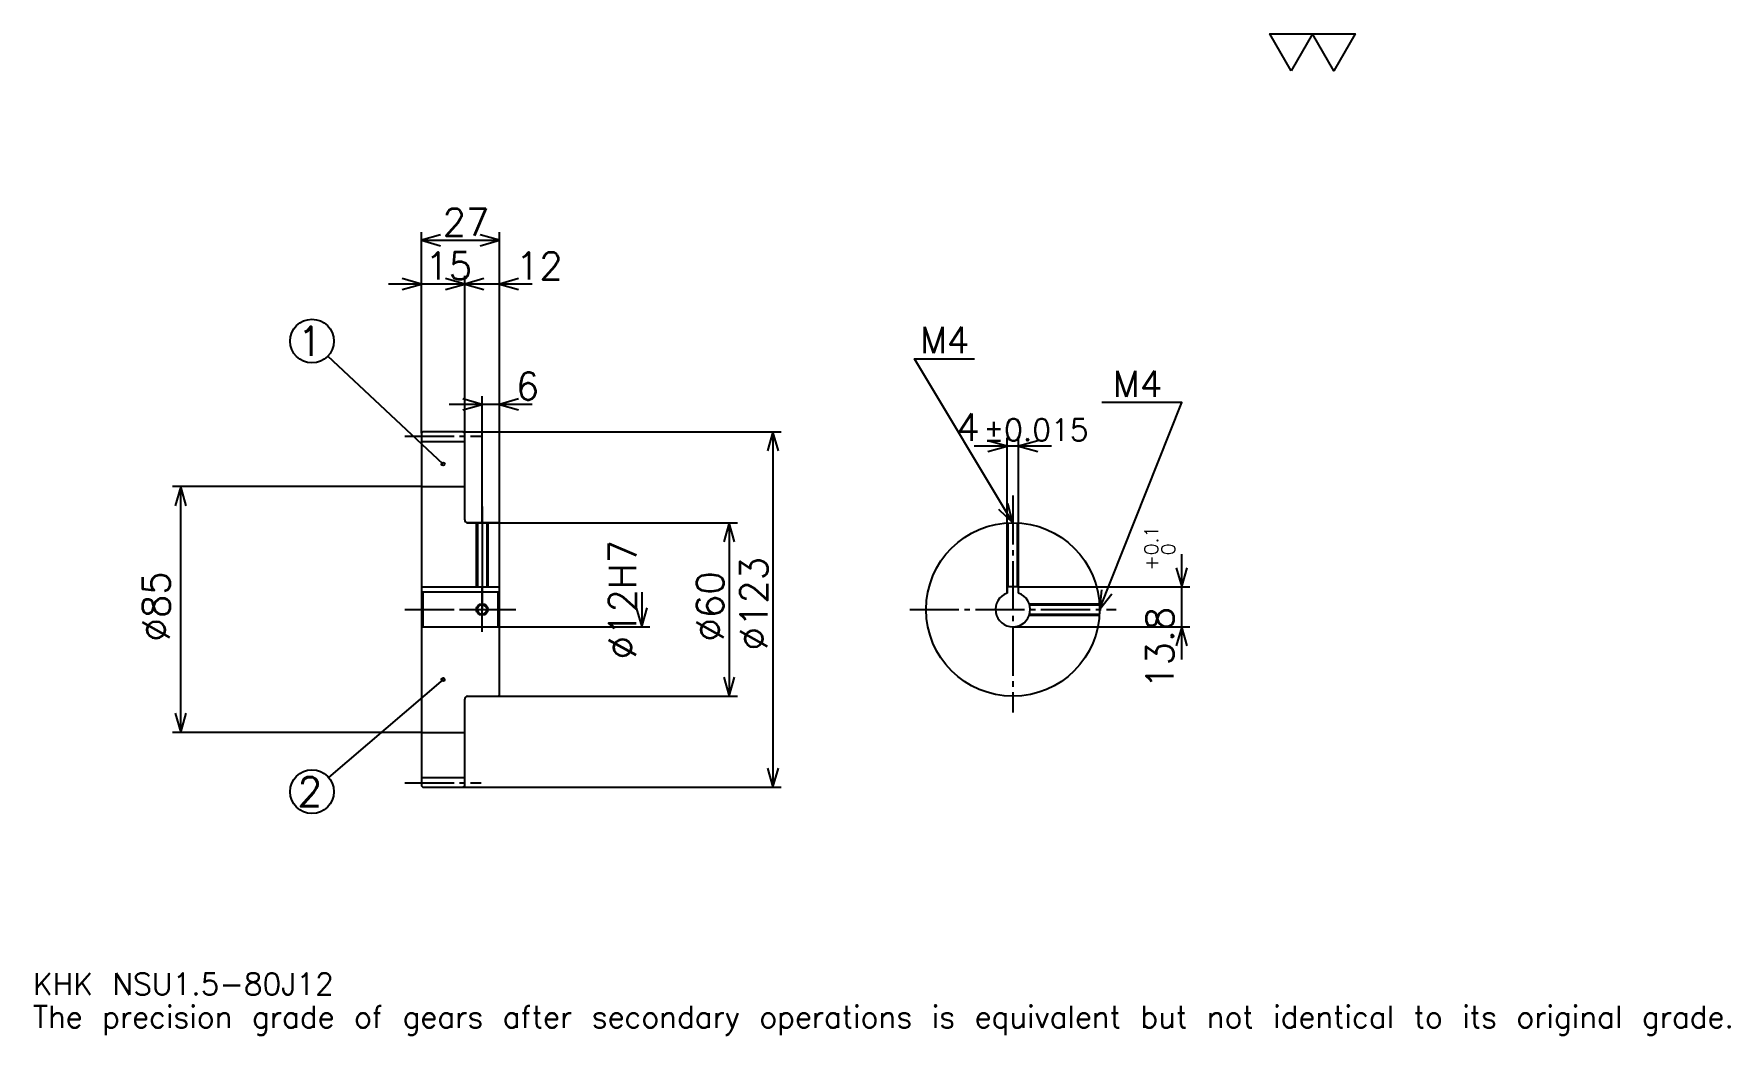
# Model space of a CAD drawing. Extents: x 19 to 606, y 7 to 353.
import ezdxf

# ---------------------------------------------------------------- set-up
doc = ezdxf.new("R2010")
doc.units = 0
doc.linetypes.add('DASHDOT', pattern=[22.695651, 17.021739, -1.891304, 1.891304, -1.891304])
doc.layers.get('0').update_dxf_attribs({"linetype": 'CONTINUOUS'})
doc.layers.add('DASHDOT', color=6, linetype='DASHDOT')
doc.styles.add('KANJI', font='TXT', dxfattribs={"bigfont": 'BIGFONT'})

msp = doc.modelspace()

# ---------------------------------------------------------------- linework, layer by layer
at = {"color": 5}
for p, q in [((153.195663, 215.641312), (153.195663, 284.67392)), ((153.195663, 281.836975), (180.195663, 281.836975)), ((180.195663, 215.641312), (180.195663, 284.67392)), ((179.543488, 266.706543), (141.847839, 266.706543)), ((191.543488, 266.706543), (156.847839, 266.706543)), ((168.195663, 215.641312), (168.195663, 269.543488)), ((160.695663, 204.453812), (120.887444, 241.791916)), ((191.543488, 225.097839), (162.847839, 225.097839)), ((174.195663, 215.641312), (174.195663, 227.934784)), ((153.195663, 215.141312), (153.195663, 215.641312)), ((167.695663, 215.641312), (180.195663, 215.641312)), ((168.195663, 215.141312), (168.195663, 215.641312)), ((174.195663, 184.141312), (174.195663, 215.641312)), ((174.195663, 184.141312), (174.195663, 215.641312)), ((180.195663, 215.641312), (277.597839, 215.641312)), ((180.195663, 183.641312), (180.195663, 215.641312)), ((274.760864, 215.641312), (274.760864, 92.641312)), ((355.717407, 161.941315), (355.717407, 213.456528)), ((359.717407, 161.941315), (359.717407, 213.456528)), ((371.065247, 210.619568), (344.369568, 210.619568)), ((153.195663, 196.641312), (67.141312, 196.641312)), ((69.978271, 111.641312), (69.978271, 196.641312)), ((169.195663, 184.141312), (180.195663, 184.141312)), ((180.195663, 184.141312), (262.467407, 184.141312)), ((259.630432, 184.141312), (259.630432, 124.141312)), ((416.086975, 136.793488), (416.086975, 173.289139)), ((229.369568, 160.141312), (229.369568, 148.141312)), ((359.717407, 161.941315), (418.923889, 161.941315)), ((180.195663, 148.141312), (232.206543, 148.141312)), ((357.717407, 148.141312), (418.923889, 148.141312)), ((160.695663, 129.891312), (121.11821, 96.033127)), ((169.195663, 124.141312), (180.195663, 124.141312)), ((180.195663, 124.141312), (262.467407, 124.141312)), ((153.195663, 111.641312), (67.141312, 111.641312)), ((167.695663, 92.641312), (180.195663, 92.641312)), ((180.195663, 92.641312), (277.597839, 92.641312))]:
    msp.add_line(p, q, dxfattribs=at)
at = {"color": 4}
for p, q in [((153.195663, 212.266312), (168.195663, 212.266312)), ((153.195663, 196.641312), (168.195663, 196.641312)), ((153.195663, 161.941315), (180.195663, 161.941315)), ((153.695663, 160.141312), (153.695663, 148.141312)), ((179.695663, 160.141312), (180.195663, 160.641312)), ((179.695663, 148.141312), (180.195663, 147.641312)), ((153.195663, 111.641312), (168.195663, 111.641312)), ((153.195663, 96.016312), (168.195663, 96.016312))]:
    msp.add_line(p, q, dxfattribs=at)
at = {"color": 7}
msp.add_lwpolyline([(453.913055, 340.434784), (446.536957, 353.220001), (476.041321, 353.220001), (468.665222, 340.434784), (461.289154, 353.220001), (453.913055, 340.434784)], dxfattribs=at)
at = {"color": 5}
for points in [[(159.815231, 283.728271), (153.195663, 281.836975), (159.815231, 279.945679)], [(173.576096, 279.945679), (180.195663, 281.836975), (173.576096, 283.728271)], [(146.576096, 264.815216), (153.195663, 266.706543), (146.576096, 268.597839)], [(161.576096, 264.815216), (168.195663, 266.706543), (161.576096, 268.597839)], [(174.815231, 268.597839), (168.195663, 266.706543), (174.815231, 264.815216)], [(186.815231, 268.597839), (180.195663, 266.706543), (186.815231, 264.815216)], [(357.717407, 184.141312), (323.67392, 240.880432), (344.478271, 240.880432)], [(167.576096, 223.206528), (174.195663, 225.097839), (167.576096, 226.989136)], [(186.815231, 226.989136), (180.195663, 225.097839), (186.815231, 223.206528)], [(387.717407, 154.141312), (416.086975, 225.75), (388.473907, 225.75)], [(276.652191, 209.021744), (274.760864, 215.641312), (272.869568, 209.021744)], [(349.097839, 208.728271), (355.717407, 210.619568), (349.097839, 212.51088)], [(366.336975, 212.51088), (359.717407, 210.619568), (366.336975, 208.728271)], [(71.869576, 190.021744), (69.978271, 196.641312), (68.086967, 190.021744)], [(352.68988, 188.844482), (357.717407, 184.141312), (355.933441, 190.790619)], [(261.521759, 177.521744), (259.630432, 184.141312), (257.739136, 177.521744)], [(414.195679, 168.560883), (416.086975, 161.941315), (417.978271, 168.560883)], [(388.397217, 160.992111), (387.717407, 154.141312), (391.913879, 159.598892)], [(227.478271, 154.76088), (229.369568, 148.141312), (231.26088, 154.76088)], [(417.978271, 141.521744), (416.086975, 148.141312), (414.195679, 141.521744)], [(257.739136, 130.76088), (259.630432, 124.141312), (261.521759, 130.76088)], [(68.086967, 118.26088), (69.978271, 111.641312), (71.869576, 118.26088)], [(272.869568, 99.26088), (274.760864, 92.641312), (276.652191, 99.26088)]]:
    msp.add_lwpolyline(points, dxfattribs=at)
at = {"color": 4}
for points in [[(168.195663, 185.141312), (168.195663, 215.141312), (167.695663, 215.641312), (153.695663, 215.641312), (153.195663, 215.141312), (153.195663, 147.641312)], [(169.195663, 124.141312), (179.695663, 124.141312), (180.195663, 124.641312), (180.195663, 183.641312), (179.695663, 184.141312), (169.195663, 184.141312)], [(172.195663, 184.141312), (172.195663, 161.941315)], [(172.575668, 184.141312), (172.575668, 161.941315)], [(175.815659, 184.141312), (175.815659, 161.941315)], [(176.195663, 184.141312), (176.195663, 161.941315)], [(355.717407, 159.798172), (355.717407, 184.07457)], [(356.097412, 161.941315), (356.097412, 184.097534)], [(359.337402, 161.941315), (359.337402, 184.097534)], [(359.717407, 159.798172), (359.717407, 184.07457)], [(153.195663, 147.641312), (153.695663, 148.141312), (179.695663, 148.141312), (179.695663, 160.141312), (153.695663, 160.141312), (153.195663, 160.641312)], [(359.717407, 159.798172), (359.717407, 161.941315), (355.717407, 161.941315), (355.717407, 159.798172)], [(363.374268, 156.141312), (387.650665, 156.141312)], [(363.494568, 155.761307), (387.673645, 155.761307)], [(363.494568, 152.521317), (387.673645, 152.521317)], [(153.195663, 147.641312), (153.195663, 93.141312), (153.695663, 92.641312), (167.695663, 92.641312), (168.195663, 93.141312), (168.195663, 123.141312)], [(363.374268, 152.141312), (387.650665, 152.141312)]]:
    msp.add_lwpolyline(points, dxfattribs=at)
at = {"color": 5}
for centre, radius in [((115.369576, 246.967407), 7.565217), ((160.695663, 204.453812), 0.567391), ((160.695663, 129.891312), 0.567391), ((115.369576, 91.115219), 7.565217)]:
    msp.add_circle(centre, radius, dxfattribs=at)
at = {"color": 4}
for centre, radius in [((357.717407, 154.141312), 30), ((174.195663, 154.141312), 1.62)]:
    msp.add_circle(centre, radius, dxfattribs=at)
at = {"color": 7}
msp.add_circle((174.195663, 154.141312), 2, dxfattribs=at)
at = {"color": 4}
for centre, radius, start, end in [((169.195663, 185.141312), 1, 180, 270), ((357.717407, 154.141312), 6, 109.471220943, 70.528779057), ((169.195663, 123.141312), 1, 90, 180)]:
    msp.add_arc(centre, radius, start, end, dxfattribs=at)
at = {"layer": 'DASHDOT', "color": 7}
for p, q in [((147.521744, 214.141312), (173.869583, 214.141312)), ((357.717407, 193.597839), (357.717407, 118.4674)), ((174.195663, 184.141312), (174.195663, 154.141312)), ((147.521744, 154.141312), (185.869568, 154.141312)), ((322.043488, 154.141312), (393.391296, 154.141312)), ((147.521744, 94.141312), (173.869583, 94.141312))]:
    msp.add_line(p, q, dxfattribs=at)
for points in [[(174.195663, 189.815216), (174.195663, 156.267395)], [(174.195663, 146.467392), (174.195663, 161.815231)], [(166.521744, 154.141312), (181.869568, 154.141312)]]:
    msp.add_lwpolyline(points, dxfattribs=at)

# ---------------------------------------------------------------- texts
at = {"color": 7, "style": 'KANJI'}
for s, height, p in [('27', 9.456522, (160.54892, 283.350006)), ('15', 9.456522, (154.54892, 268.219574)), ('12', 9.456522, (185.869568, 268.219574)), ('1', 10.086957, (110.326096, 241.92392)), ('M4', 9.078261, (325.565247, 242.771744)), ('6', 9.456522, (185.869568, 226.61087)), ('M4', 9.078261, (392.256531, 227.641312)), ('4', 9.456522, (338.197266, 212.51088)), ('%%p0.015', 7.565217, (347.558075, 212.51088)), ('2', 10.086957, (110.326096, 86.071747)), ('KHK NSU1.5-80J12', 7.565217, (18.913044, 20.804348)), ('The precision grade of gears after secondary operations is equivalent but not identical to its original grade.', 7.565217, (18.913044, 9.456522))]:
    msp.add_text(s, height=height, dxfattribs=at).set_placement(p)
for s, height, p in [('%%c12H7', 9.456522, (227.478271, 136.883163)), ('0.1', 4.728261, (407.954346, 172.924606)), ('0', 4.728261, (413.817383, 172.924606)), ('%%c123', 9.456522, (272.869568, 139.956528)), ('+', 4.728261, (407.954346, 167.628952)), ('%%c85', 9.456522, (66.195663, 143.029892)), ('%%c60', 9.456522, (257.739136, 143.029907)), ('13.8', 9.456522, (413.25, 126.69738))]:
    msp.add_text(s, height=height, rotation=90, dxfattribs=at).set_placement(p)

doc.saveas('drawing.dxf')
